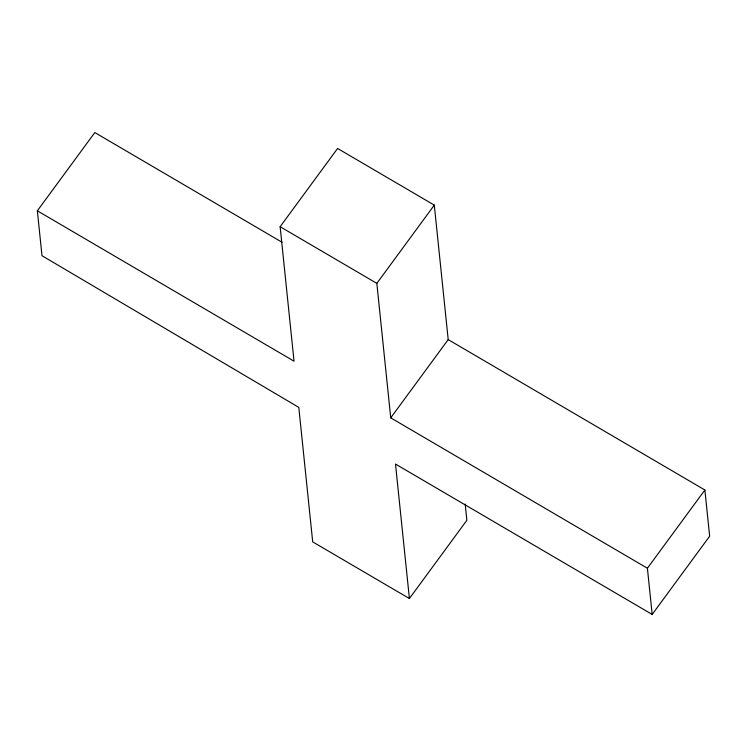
<?xml version="1.0" encoding="UTF-8"?>
<svg xmlns="http://www.w3.org/2000/svg" width="747" height="747" viewBox="0 0 747 747"><rect width="100%" height="100%" fill="white"/><g stroke="black" fill="none" stroke-linecap="round" stroke-linejoin="round"><path stroke-width="1.12" d="M465.194 504.057L466.866 520.295L409.403 598.534L312.704 541.883L298.8 407.395L41.991 255.707L37.35 210.803L94.822 132.555L282.039 242.252M37.35 210.803L294.029 361.193L280.134 226.705L337.597 148.466L434.296 205.117L448.2 339.605L390.728 417.844L647.406 568.234L652.178 614.445L395.499 464.055L409.403 598.534M390.728 417.844L376.833 283.365L434.296 205.117M647.406 568.234L704.879 489.995L448.2 339.605M652.178 614.445L709.65 536.197L704.879 489.995M280.134 226.705L376.833 283.365"/></g></svg>
